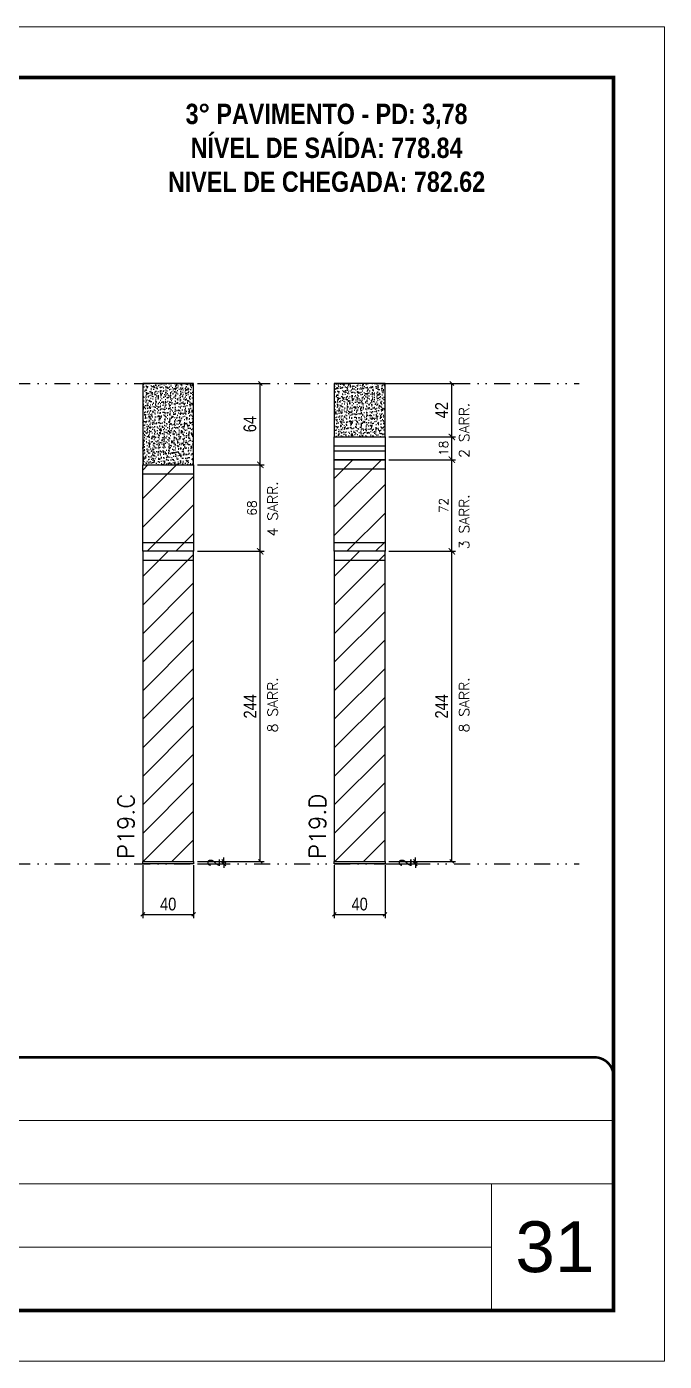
# Model space of a CAD drawing. Extents: x 2949 to 9203, y -16089 to 12527.
# Drawn here: x 7129 to 7631, y 3437 to 4487 of the extents above; entities that cross this region are included whole.
import ezdxf

# ---------------------------------------------------------------- set-up
doc = ezdxf.new("R2010")
doc.units = 0
for name, pattern in [('CONTINUO', [0]), ('DASHED', [0.75, 0.5, -0.25]), ('DIVIDE2', [0.625, 0.25, -0.125, 0, -0.125, 0, -0.125])]:
    doc.linetypes.add(name, pattern=pattern)
for name, color, linetype, lineweight in [('CARIMBO', 255, 'Continuous', 9), ('Folhas', 255, 'Continuous', 9), ('Hachura', 251, 'Continuous', 9), ('SARRAFO DE PRESSAO', 251, 'DASHED', 9), ('Texto Seção', 7, 'Continuous', 15)]:
    doc.layers.add(name, color=color, linetype=linetype, lineweight=lineweight)
for name, color, linetype in [('COTA', 241, 'Continuous'), ('NOMENCLATURA', 7, 'Continuous'), ('Nível', 160, 'Continuous'), ('Painéis', 200, 'Continuous'), ('SARR_2.2x7', 40, 'Continuous')]:
    doc.layers.add(name, color=color, linetype=linetype)
doc.styles.add('ARIAL', font='arial.ttf')
doc.styles.add('COTA TECNICA', font='techl___.ttf', dxfattribs={"height": 10})
doc.styles.add('COTA TECNICA-50', font='techl___.ttf', dxfattribs={"height": 10})
doc.styles.add('REGUA-120', font='ROMANS.shx', dxfattribs={"height": 15})
doc.styles.add('ROMANC', font='techb___.ttf', dxfattribs={"height": 2.5})
doc.styles.add('ROMANS', font='romans.shx')
doc.dimstyles.new('COTA PAINEL-50', dxfattribs={"dimtxt": 10, "dimasz": 3, "dimexe": 3, "dimexo": 3, "dimgap": 3, "dimtad": 1, "dimdec": 1, "dimzin": 12, "dimdsep": 46, "dimtxsty": 'COTA TECNICA-50', "dimblk1": 'OBLIQUE', "dimblk2": 'OBLIQUE', "dimsah": 1, "dimcen": 0.9, "dimclrd": 4, "dimclre": 4, "dimclrt": 240, "dimadec": 1, "dimazin": 3, "dimtfac": 1, "dimtdec": 1, "dimtmove": 0, "dimatfit": 3, "dimfxl": 1, "dimtolj": 1, "dimtzin": 12, "dimarcsym": 0})
doc.dimstyles.new('Cota Paínel', dxfattribs={"dimtxt": 7, "dimasz": 5, "dimexe": 3, "dimexo": 3, "dimgap": 3, "dimtad": 1, "dimdec": 1, "dimzin": 12, "dimdsep": 46, "dimtxsty": 'ROMANS', "dimblk": 'ARCHTICK', "dimcen": 0, "dimclrd": 4, "dimclre": 4, "dimclrt": 1, "dimadec": 1, "dimazin": 3, "dimtfac": 1, "dimtdec": 1, "dimtmove": 0, "dimatfit": 3, "dimldrblk": 'OBLIQUE', "dimfxl": 1, "dimtolj": 1, "dimtzin": 12, "dimarcsym": 0})
doc.dimstyles.new('PAINEL', dxfattribs={"dimtxt": 10, "dimasz": 3, "dimexe": 3, "dimexo": 3, "dimgap": 3, "dimtad": 1, "dimdec": 1, "dimzin": 12, "dimdsep": 46, "dimtxsty": 'COTA TECNICA', "dimblk1": 'OBLIQUE', "dimblk2": 'OBLIQUE', "dimsah": 1, "dimcen": 0.9, "dimclrd": 4, "dimclre": 4, "dimclrt": 240, "dimadec": 1, "dimazin": 3, "dimtfac": 1, "dimtdec": 1, "dimtmove": 0, "dimatfit": 3, "dimfxl": 1, "dimtolj": 1, "dimtzin": 12, "dimarcsym": 0})
pattern_1 = [(45, (-1598.5, 3445.725), (-11.22532, 11.22532), [])]

# ---------------------------------------------------------------- blocks, each defined once
blk = doc.blocks.new('9999999999')
at = {"color": 30, "linetype": 'CONTINUO'}
for p, q in [((98564.6, 34379.6), (99584, 34379.6)), ((98564.6, 34329.8), (99488, 34329.8)), ((99584, 34329.8), (99488, 34329.8)), ((99488, 34329.8), (99488, 34230.2)), ((98564.6, 34280), (99488, 34280))]:
    blk.add_line(p, q, dxfattribs=at)
at = {"color": 30, "linetype": 'CONTINUO', "const_width": 2}
blk.add_lwpolyline([(99584, 34230.2), (99584, 34414.4, 0.414214), (99569, 34429.4), (98229, 34429.4, 0.414214), (98214, 34414.4), (98214, 34245.2, 0.414214), (98229, 34230.2), (99584, 34230.2)], format="xyb", dxfattribs=at)
at = {"layer": 'Folhas'}
blk.add_lwpolyline([(98139, 34190.2), (99624, 34190.2), (99624, 35240.2), (98139, 35240.2)], close=True, dxfattribs=at)
at = {"layer": 'Folhas', "color": 30, "const_width": 3}
blk.add_lwpolyline([(98214, 34230.2), (99584, 34230.2), (99584, 35200.2), (98214, 35200.2)], close=True, dxfattribs=at)
blk = doc.blocks.new('_Oblique')
at = {"color": 0, "linetype": 'ByBlock', "lineweight": -2}
blk.add_line((-0.5, -0.5), (0.5, 0.5), dxfattribs=at)
blk = doc.blocks.new('*D1024')
at = {"layer": 'COTA', "color": 4, "lineweight": -2, "transparency": 16777216}
for p, q in [((7263.8, 4074), (7316.2, 4074)), ((7313.2, 3830), (7313.2, 4074)), ((7263.8, 3830), (7316.2, 3830))]:
    blk.add_line(p, q, dxfattribs=at)
at = {"layer": 'Defpoints', "color": 0, "transparency": 16777216}
for p in [(7260.8, 4074), (7313.2, 4074), (7260.8, 3830)]:
    blk.add_point(p, dxfattribs=at)
at = {"layer": 'COTA', "color": 4, "lineweight": -2, "transparency": 16777216, "xscale": 3, "yscale": 3, "zscale": 3}
for p, rotation in [((7313.2, 4074), 90), ((7313.2, 3830), 270)]:
    blk.add_blockref('_Oblique', p, dxfattribs=dict(at, rotation=rotation))
at = {"layer": 'COTA', "color": 240, "transparency": 16777216, "insert": (7305.2, 3952), "char_height": 10, "attachment_point": 5, "rotation": 90, "style": 'COTA TECNICA'}
blk.add_mtext('\\A1;244', dxfattribs=at)
blk = doc.blocks.new('*D1025')
at = {"layer": 'COTA', "color": 4, "lineweight": -2, "transparency": 16777216}
for p, q in [((7220.8, 3827), (7220.8, 3785.3)), ((7260.8, 3827), (7260.8, 3785.3)), ((7220.8, 3788.3), (7260.8, 3788.3))]:
    blk.add_line(p, q, dxfattribs=at)
at = {"layer": 'Defpoints', "color": 0, "transparency": 16777216}
for p in [(7220.8, 3830), (7260.8, 3830), (7260.8, 3788.3)]:
    blk.add_point(p, dxfattribs=at)
at = {"layer": 'COTA', "color": 4, "lineweight": -2, "transparency": 16777216, "xscale": 3, "yscale": 3, "zscale": 3, "rotation": 180}
blk.add_blockref('_Oblique', (7220.8, 3788.3), dxfattribs=at)
at = {"layer": 'COTA', "color": 4, "lineweight": -2, "transparency": 16777216, "xscale": 3, "yscale": 3, "zscale": 3}
blk.add_blockref('_Oblique', (7260.8, 3788.3), dxfattribs=at)
at = {"layer": 'COTA', "color": 240, "transparency": 16777216, "insert": (7240.8, 3796.4), "char_height": 10, "attachment_point": 5, "style": 'COTA TECNICA'}
blk.add_mtext('\\A1;40', dxfattribs=at)
blk = doc.blocks.new('*D1026')
at = {"layer": 'COTA', "color": 4, "lineweight": -2, "transparency": 16777216}
for p, q in [((7284.6, 3830), (7284.6, 3833)), ((7263.8, 3830), (7287.6, 3830)), ((7263.8, 3828), (7287.6, 3828)), ((7284.6, 3828), (7284.6, 3830)), ((7284.6, 3828), (7284.6, 3825))]:
    blk.add_line(p, q, dxfattribs=at)
at = {"layer": 'Defpoints', "color": 0, "transparency": 16777216}
for p in [(7260.8, 3830), (7260.8, 3828), (7284.6, 3830)]:
    blk.add_point(p, dxfattribs=at)
at = {"layer": 'COTA', "color": 4, "lineweight": -2, "transparency": 16777216, "xscale": 3, "yscale": 3, "zscale": 3}
for p, rotation in [((7284.6, 3830), 270), ((7284.6, 3828), 90)]:
    blk.add_blockref('_Oblique', p, dxfattribs=dict(at, rotation=rotation))
at = {"layer": 'COTA', "color": 240, "transparency": 16777216, "insert": (7276.6, 3829), "char_height": 10, "attachment_point": 5, "rotation": 90, "style": 'COTA TECNICA-50'}
blk.add_mtext('\\A1;2', dxfattribs=at)
blk = doc.blocks.new('*D1004')
at = {"layer": 'COTA', "color": 4, "lineweight": -2, "transparency": 16777216}
for p, q in [((7263.8, 4206), (7316.2, 4206)), ((7313.2, 4142), (7313.2, 4206)), ((7263.8, 4142), (7316.2, 4142))]:
    blk.add_line(p, q, dxfattribs=at)
at = {"layer": 'Defpoints', "color": 0, "transparency": 16777216}
for p in [(7260.8, 4206), (7313.2, 4206), (7260.8, 4142)]:
    blk.add_point(p, dxfattribs=at)
at = {"layer": 'COTA', "color": 4, "lineweight": -2, "transparency": 16777216, "xscale": 3, "yscale": 3, "zscale": 3}
for p, rotation in [((7313.2, 4206), 90), ((7313.2, 4142), 270)]:
    blk.add_blockref('_Oblique', p, dxfattribs=dict(at, rotation=rotation))
at = {"layer": 'COTA', "color": 240, "transparency": 16777216, "insert": (7305.1, 4174), "char_height": 10, "attachment_point": 5, "rotation": 90, "style": 'COTA TECNICA'}
blk.add_mtext('\\A1;64', dxfattribs=at)
blk = doc.blocks.new('_ArchTick')
at = {"color": 0, "linetype": 'ByBlock', "const_width": 0.15}
blk.add_lwpolyline([(-0.5, -0.5), (0.5, 0.5)], dxfattribs=at)
blk = doc.blocks.new('*D1028')
at = {"layer": 'COTA', "color": 4, "lineweight": -2, "transparency": 16777216}
for p, q in [((7263.8, 4142), (7316.2, 4142)), ((7313.2, 4074), (7313.2, 4142)), ((7263.8, 4074), (7316.2, 4074))]:
    blk.add_line(p, q, dxfattribs=at)
at = {"layer": 'Defpoints', "color": 0, "transparency": 16777216}
for p in [(7260.8, 4142), (7313.2, 4142), (7260.8, 4074)]:
    blk.add_point(p, dxfattribs=at)
at = {"layer": 'COTA', "color": 4, "lineweight": -2, "transparency": 16777216, "xscale": 5, "yscale": 5, "zscale": 5}
for p, rotation in [((7313.2, 4142), 90), ((7313.2, 4074), 270)]:
    blk.add_blockref('_ArchTick', p, dxfattribs=dict(at, rotation=rotation))
at = {"layer": 'COTA', "color": 1, "transparency": 16777216, "insert": (7306.7, 4108), "char_height": 7, "attachment_point": 5, "rotation": 90, "style": 'ROMANS'}
blk.add_mtext('\\A1;68', dxfattribs=at)
blk = doc.blocks.new('*D1031')
at = {"layer": 'COTA', "color": 4, "lineweight": -2, "transparency": 16777216}
for p, q in [((7414.4, 4074), (7466.9, 4074)), ((7463.9, 3830), (7463.9, 4074)), ((7414.4, 3830), (7466.9, 3830))]:
    blk.add_line(p, q, dxfattribs=at)
at = {"layer": 'Defpoints', "color": 0, "transparency": 16777216}
for p in [(7411.4, 4074), (7463.9, 4074), (7411.4, 3830)]:
    blk.add_point(p, dxfattribs=at)
at = {"layer": 'COTA', "color": 4, "lineweight": -2, "transparency": 16777216, "xscale": 3, "yscale": 3, "zscale": 3}
for p, rotation in [((7463.9, 4074), 90), ((7463.9, 3830), 270)]:
    blk.add_blockref('_Oblique', p, dxfattribs=dict(at, rotation=rotation))
at = {"layer": 'COTA', "color": 240, "transparency": 16777216, "insert": (7455.8, 3952), "char_height": 10, "attachment_point": 5, "rotation": 90, "style": 'COTA TECNICA'}
blk.add_mtext('\\A1;244', dxfattribs=at)
blk = doc.blocks.new('*D1032')
at = {"layer": 'COTA', "color": 4, "lineweight": -2, "transparency": 16777216}
for p, q in [((7371.4, 3827), (7371.4, 3785.3)), ((7411.4, 3827), (7411.4, 3785.3)), ((7371.4, 3788.3), (7411.4, 3788.3))]:
    blk.add_line(p, q, dxfattribs=at)
at = {"layer": 'Defpoints', "color": 0, "transparency": 16777216}
for p in [(7371.4, 3830), (7411.4, 3830), (7411.4, 3788.3)]:
    blk.add_point(p, dxfattribs=at)
at = {"layer": 'COTA', "color": 4, "lineweight": -2, "transparency": 16777216, "xscale": 3, "yscale": 3, "zscale": 3, "rotation": 180}
blk.add_blockref('_Oblique', (7371.4, 3788.3), dxfattribs=at)
at = {"layer": 'COTA', "color": 4, "lineweight": -2, "transparency": 16777216, "xscale": 3, "yscale": 3, "zscale": 3}
blk.add_blockref('_Oblique', (7411.4, 3788.3), dxfattribs=at)
at = {"layer": 'COTA', "color": 240, "transparency": 16777216, "insert": (7391.4, 3796.4), "char_height": 10, "attachment_point": 5, "style": 'COTA TECNICA'}
blk.add_mtext('\\A1;40', dxfattribs=at)
blk = doc.blocks.new('*D1033')
at = {"layer": 'COTA', "color": 4, "lineweight": -2, "transparency": 16777216}
for p, q in [((7435.2, 3830), (7435.2, 3833)), ((7414.4, 3830), (7438.2, 3830)), ((7414.4, 3828), (7438.2, 3828)), ((7435.2, 3828), (7435.2, 3830)), ((7435.2, 3828), (7435.2, 3825))]:
    blk.add_line(p, q, dxfattribs=at)
at = {"layer": 'Defpoints', "color": 0, "transparency": 16777216}
for p in [(7411.4, 3830), (7411.4, 3828), (7435.2, 3830)]:
    blk.add_point(p, dxfattribs=at)
at = {"layer": 'COTA', "color": 4, "lineweight": -2, "transparency": 16777216, "xscale": 3, "yscale": 3, "zscale": 3}
for p, rotation in [((7435.2, 3830), 270), ((7435.2, 3828), 90)]:
    blk.add_blockref('_Oblique', p, dxfattribs=dict(at, rotation=rotation))
at = {"layer": 'COTA', "color": 240, "transparency": 16777216, "insert": (7427.2, 3829), "char_height": 10, "attachment_point": 5, "rotation": 90, "style": 'COTA TECNICA-50'}
blk.add_mtext('\\A1;2', dxfattribs=at)
blk = doc.blocks.new('*D1034')
at = {"layer": 'COTA', "color": 4, "lineweight": -2, "transparency": 16777216}
for p, q in [((7414.4, 4206), (7466.9, 4206)), ((7463.9, 4164), (7463.9, 4206)), ((7414.4, 4164), (7466.9, 4164))]:
    blk.add_line(p, q, dxfattribs=at)
at = {"layer": 'Defpoints', "color": 0, "transparency": 16777216}
for p in [(7411.4, 4206), (7463.9, 4206), (7411.4, 4164)]:
    blk.add_point(p, dxfattribs=at)
at = {"layer": 'COTA', "color": 4, "lineweight": -2, "transparency": 16777216, "xscale": 3, "yscale": 3, "zscale": 3}
for p, rotation in [((7463.9, 4206), 90), ((7463.9, 4164), 270)]:
    blk.add_blockref('_Oblique', p, dxfattribs=dict(at, rotation=rotation))
at = {"layer": 'COTA', "color": 240, "transparency": 16777216, "insert": (7455.8, 4185), "char_height": 10, "attachment_point": 5, "rotation": 90, "style": 'COTA TECNICA'}
blk.add_mtext('\\A1;42', dxfattribs=at)
blk = doc.blocks.new('*D1035')
at = {"layer": 'COTA', "color": 4, "lineweight": -2, "transparency": 16777216}
for p, q in [((7414.4, 4146), (7466.9, 4146)), ((7463.9, 4074), (7463.9, 4146)), ((7414.4, 4074), (7466.9, 4074))]:
    blk.add_line(p, q, dxfattribs=at)
at = {"layer": 'Defpoints', "color": 0, "transparency": 16777216}
for p in [(7411.4, 4146), (7463.9, 4146), (7411.4, 4074)]:
    blk.add_point(p, dxfattribs=at)
at = {"layer": 'COTA', "color": 4, "lineweight": -2, "transparency": 16777216, "xscale": 5, "yscale": 5, "zscale": 5}
for p, rotation in [((7463.9, 4146), 90), ((7463.9, 4074), 270)]:
    blk.add_blockref('_ArchTick', p, dxfattribs=dict(at, rotation=rotation))
at = {"layer": 'COTA', "color": 1, "transparency": 16777216, "insert": (7457.4, 4110), "char_height": 7, "attachment_point": 5, "rotation": 90, "style": 'ROMANS'}
blk.add_mtext('\\A1;72', dxfattribs=at)
blk = doc.blocks.new('*D2655')
at = {"layer": 'COTA', "color": 4, "lineweight": -2, "transparency": 16777216}
for p, q in [((7414.4, 4164), (7466.9, 4164)), ((7463.9, 4146), (7463.9, 4164)), ((7414.4, 4146), (7466.9, 4146))]:
    blk.add_line(p, q, dxfattribs=at)
at = {"layer": 'Defpoints', "color": 0, "transparency": 16777216}
for p in [(7411.4, 4164), (7463.9, 4164), (7411.4, 4146)]:
    blk.add_point(p, dxfattribs=at)
at = {"layer": 'COTA', "color": 4, "lineweight": -2, "transparency": 16777216, "xscale": 5, "yscale": 5, "zscale": 5}
for p, rotation in [((7463.9, 4164), 90), ((7463.9, 4146), 270)]:
    blk.add_blockref('_ArchTick', p, dxfattribs=dict(at, rotation=rotation))
at = {"layer": 'COTA', "color": 1, "transparency": 16777216, "insert": (7457.4, 4155), "char_height": 7, "attachment_point": 5, "rotation": 90, "style": 'ROMANS'}
blk.add_mtext('\\A1;18', dxfattribs=at)

msp = doc.modelspace()

# ---------------------------------------------------------------- hatches: boundary and pattern name
at = {"layer": 'COTA', "linetype": 'ByBlock'}
h = msp.add_hatch(dxfattribs=at)
h.set_pattern_fill('AR-CONC', color=256, scale=0.03)
h.set_pattern_definition([(50, (-124393.2752, -22667.2705), (5.46554007, -0.47817257), [0.5715, -6.2865]), (355, (-124393.275, -22667.2705), (-1.05730264, 5.73170536), [0.4572, -5.02921753]), (100.4514447, (-124392.82, -22667.3104), (4.40823741, 5.25353256), [0.48570026, -5.34270734]), (46.1842, (-124393.275, -22665.7465), (8.13237123, -1.26126984), [0.85725, -9.42975]), (96.6355576, (-124392.5975, -22665.852), (7.122124, 7.42278374), [0.7285507, -8.01406824]), (351.184151, (-124393.275, -22665.7465), (7.122124, 7.42278374), [0.685799, -7.54379196]), (21, (-124392.5132, -22666.1275), (4.54843174, -3.06795595), [0.5715, -6.2865]), (326, (-124392.513, -22666.1275), (1.85406085, 5.52563898), [0.4572, -5.0292]), (71.451445, (-124392.134, -22666.383), (6.40249258, 2.45768307), [0.48570026, -5.34269813]), (37.5, (-124393.2752, -22667.2705), (0.092658098, 2.536651166), [0, -4.96824, 0, -5.1054, 0, -5.04825]), (7.5, (-124393.2752, -22667.2705), (2.004589875, 3.005417245), [0, -2.91084, 0, -4.85394, 0, -1.92405]), (327.5, (-124394.9745, -22667.2705), (4.067717855, -0.17186232), [0, -1.905, 0, -5.9436, 0, -7.8867]), (317.5, (-124395.7365, -22667.2705), (4.44387544, 0.76279473), [0, -2.4765, 0, -3.94716, 0, -5.6007])])
h.paths.add_polyline_path([(7220.75, 4141.97), (7260.75, 4141.97), (7260.75, 4205.99), (7220.75, 4205.99)])
h = msp.add_hatch(dxfattribs=at)
h.set_pattern_fill('AR-CONC', color=256, scale=0.03)
h.set_pattern_definition([(50, (-124242.6226, -22671.2705), (5.46554007, -0.47817257), [0.5715, -6.2865]), (355, (-124242.6226, -22671.2705), (-1.05730264, 5.73170536), [0.4572, -5.02921753]), (100.4514447, (-124242.167, -22671.3104), (4.40823741, 5.25353256), [0.48570026, -5.34270734]), (46.1842, (-124242.6226, -22669.7465), (8.13237123, -1.26126984), [0.85725, -9.42975]), (96.6355576, (-124241.945, -22669.852), (7.122124, 7.42278374), [0.7285507, -8.01406824]), (351.184151, (-124242.6226, -22669.7465), (7.122124, 7.42278374), [0.685799, -7.54379196]), (21, (-124241.8606, -22670.1275), (4.54843174, -3.06795595), [0.5715, -6.2865]), (326, (-124241.8606, -22670.1275), (1.85406085, 5.52563898), [0.4572, -5.0292]), (71.451445, (-124241.4815, -22670.383), (6.40249258, 2.45768307), [0.48570026, -5.34269813]), (37.5, (-124242.6226, -22671.2705), (0.092658098, 2.536651166), [0, -4.96824, 0, -5.1054, 0, -5.04825]), (7.5, (-124242.6226, -22671.2705), (2.004589875, 3.005417245), [0, -2.91084, 0, -4.85394, 0, -1.92405]), (327.5, (-124244.3218, -22671.2705), (4.067717855, -0.17186232), [0, -1.905, 0, -5.9436, 0, -7.8867]), (317.5, (-124245.084, -22671.2705), (4.44387544, 0.76279473), [0, -2.4765, 0, -3.94716, 0, -5.6007])])
h.paths.add_polyline_path([(7371.41, 4163.97), (7411.41, 4163.97), (7411.41, 4205.99), (7371.41, 4205.99)])
at = {"layer": 'Hachura'}
h = msp.add_hatch(dxfattribs=at)
h.set_pattern_fill('ANSI31', color=256, scale=5)
h.set_pattern_definition(pattern_1)
h.paths.add_polyline_path([(7260.75, 4141.97), (7220.75, 4141.97), (7220.75, 4073.97), (7260.75, 4073.97)])
at = {"layer": 'Hachura', "linetype": 'ByBlock'}
h = msp.add_hatch(dxfattribs=at)
h.set_pattern_fill('ANSI31', color=256, scale=5)
h.set_pattern_definition(pattern_1)
h.paths.add_polyline_path([(7411.41, 4145.97), (7371.41, 4145.97), (7371.41, 4073.97), (7411.41, 4073.97)])
h = msp.add_hatch(dxfattribs=at)
h.set_pattern_fill('ANSI31', color=256, scale=5)
h.set_pattern_definition([(45, (4073.767, 4544.06), (-11.22532, 11.22532), [])])
h.paths.add_polyline_path([(7260.75, 4073.97), (7220.75, 4073.97), (7220.75, 3829.99), (7260.75, 3829.99)])
h = msp.add_hatch(dxfattribs=at)
h.set_pattern_fill('ANSI31', color=256, scale=5)
h.set_pattern_definition([(45, (4224.42, 4544.06), (-11.22532, 11.22532), [])])
h.paths.add_polyline_path([(7411.41, 4073.97), (7371.41, 4073.97), (7371.41, 3829.99), (7411.41, 3829.99)])

# ---------------------------------------------------------------- linework, layer by layer
at = {"layer": 'COTA', "linetype": 'ByBlock'}
for points in [[(7220.75, 4141.97), (7260.75, 4141.97), (7260.75, 4205.99), (7220.75, 4205.99)], [(7371.41, 4163.97), (7411.41, 4163.97), (7411.41, 4205.99), (7371.41, 4205.99)]]:
    msp.add_lwpolyline(points, close=True, dxfattribs=at)
at = {"layer": 'Nível', "color": 4, "linetype": 'DIVIDE2', "ltscale": 50}
for p, q in [((6553.69, 4205.99), (7564.03, 4205.99)), ((6553.69, 3827.99), (7564.03, 3827.99))]:
    msp.add_line(p, q, dxfattribs=at)
at = {"layer": 'Painéis'}
for p, q in [((7220.75, 3829.99), (7260.75, 3829.99)), ((7220.75, 3827.99), (7220.75, 3829.99)), ((7260.75, 3827.99), (7220.75, 3827.99)), ((7260.75, 3829.99), (7260.75, 3827.99)), ((7371.41, 3829.99), (7411.41, 3829.99)), ((7371.41, 3827.99), (7371.41, 3829.99)), ((7411.41, 3827.99), (7371.41, 3827.99)), ((7411.41, 3829.99), (7411.41, 3827.99))]:
    msp.add_line(p, q, dxfattribs=at)
for points in [[(7371.41, 4163.97), (7411.41, 4163.97), (7411.41, 4145.97), (7371.41, 4145.97)], [(7220.75, 4141.97), (7260.75, 4141.97), (7260.75, 4073.97), (7220.75, 4073.97)], [(7371.41, 4145.97), (7411.41, 4145.97), (7411.41, 4073.97), (7371.41, 4073.97)], [(7220.75, 3829.99), (7260.75, 3829.99), (7260.75, 4073.97), (7220.75, 4073.97)], [(7371.41, 3829.99), (7411.41, 3829.99), (7411.41, 4073.97), (7371.41, 4073.97)]]:
    msp.add_lwpolyline(points, close=True, dxfattribs=at)
at = {"layer": 'SARR_2.2x7'}
for p, q in [((7371.41, 4156.97), (7411.41, 4156.97)), ((7371.41, 4152.97), (7411.41, 4152.97)), ((7371.41, 4138.97), (7411.41, 4138.97)), ((7220.75, 4134.97), (7260.75, 4134.97)), ((7220.75, 4080.97), (7260.75, 4080.97)), ((7371.41, 4080.97), (7411.41, 4080.97)), ((7220.75, 4066.97), (7260.75, 4066.97)), ((7371.41, 4066.97), (7411.41, 4066.97))]:
    msp.add_line(p, q, dxfattribs=at)

# ---------------------------------------------------------------- block references
at = {"layer": 'SARRAFO DE PRESSAO', "color": 6, "linetype": 'ByBlock'}
msp.add_blockref('9999999999', (-91992.94, -30753.5), dxfattribs=at)

# ---------------------------------------------------------------- texts
at = {"layer": 'CARIMBO', "style": 'ARIAL'}
msp.add_text('31', height=40, dxfattribs=at).set_placement((7513.89, 3506.85))
at = {"layer": 'NOMENCLATURA', "color": 2, "insert": (7365.36, 4452.77), "char_height": 16, "attachment_point": 2, "style": 'ROMANC'}
msp.add_mtext_dynamic_manual_height_columns('\\P3° PAVIMENTO - PD: 3,78\\PNÍVEL DE SAÍDA: 778.84\\PNIVEL DE CHEGADA: 782.62', width=300.2766, gutter_width=1, heights=[0], dxfattribs=at)
at = {"layer": 'Texto Seção', "linetype": 'Continuous', "style": 'ROMANS'}
for s, p in [('2 SARR.', (7477.57, 4147.55)), ('4 SARR.', (7326.92, 4085.74)), ('3 SARR.', (7477.57, 4075.55)), ('8 SARR.', (7326.92, 3931.55)), ('8 SARR.', (7477.57, 3931.55))]:
    msp.add_text(s, height=8, rotation=90, dxfattribs=at).set_placement(p)
at = {"layer": 'Texto Seção', "char_height": 13, "width": 285.3299, "attachment_point": 7, "rotation": 90, "style": 'REGUA-120'}
for s, insert in [('P19.C', (7214.1, 3831.92)), ('P19.D', (7364.76, 3831.92))]:
    msp.add_mtext(s, dxfattribs=dict(at, insert=insert))

# ---------------------------------------------------------------- dimensions: what is measured, and where the dimension line sits
at = {"layer": 'COTA'}
for base, p1, p2, picture, middle in [((7313.24, 4205.99), (7260.75, 4141.97), (7260.75, 4205.99), '*D1004', (7305.14, 4173.98)), ((7463.89, 4205.99), (7411.41, 4163.97), (7411.41, 4205.99), '*D1034', (7455.82, 4184.98)), ((7313.24, 4073.97), (7260.75, 3829.99), (7260.75, 4073.97), '*D1024', (7305.17, 3951.98)), ((7463.89, 4073.97), (7411.41, 3829.99), (7411.41, 4073.97), '*D1031', (7455.82, 3951.98))]:
    dim = msp.add_linear_dim(base=base, p1=p1, p2=p2, angle=90, dimstyle='PAINEL', override={"dimarcsym": 2}, dxfattribs=at)
    dim.commit()
    dim.dimension.update_dxf_attribs({"geometry": picture, "text_midpoint": middle})
for base, p1, p2, picture, middle in [((7463.89, 4163.97), (7411.41, 4145.97), (7411.41, 4163.97), '*D2655', (7457.39, 4154.97)), ((7463.89, 4145.97), (7411.41, 4073.97), (7411.41, 4145.97), '*D1035', (7457.39, 4109.97)), ((7313.24, 4141.97), (7260.75, 4073.97), (7260.75, 4141.97), '*D1028', (7306.74, 4107.97))]:
    dim = msp.add_linear_dim(base=base, p1=p1, p2=p2, angle=90, dimstyle='Cota Paínel', dxfattribs=at)
    dim.commit()
    dim.dimension.update_dxf_attribs({"geometry": picture, "text_midpoint": middle})
for base, p1, p2, picture, middle in [((7284.57, 3829.99), (7260.75, 3827.99), (7260.75, 3829.99), '*D1026', (7284.57, 3828.99)), ((7435.22, 3829.99), (7411.41, 3827.99), (7411.41, 3829.99), '*D1033', (7435.22, 3828.99))]:
    dim = msp.add_linear_dim(base=base, p1=p1, p2=p2, angle=90, dimstyle='COTA PAINEL-50', dxfattribs=at)
    dim.commit()
    dim.dimension.update_dxf_attribs({"geometry": picture, "text_midpoint": middle, "dimtype": 160})
for base, p1, p2, picture, middle in [((7260.75, 3788.26), (7220.75, 3829.99), (7260.75, 3829.99), '*D1025', (7240.75, 3796.37)), ((7411.41, 3788.26), (7371.41, 3829.99), (7411.41, 3829.99), '*D1032', (7391.41, 3796.37))]:
    dim = msp.add_linear_dim(base=base, p1=p1, p2=p2, dimstyle='PAINEL', override={"dimarcsym": 2}, dxfattribs=at)
    dim.commit()
    dim.dimension.update_dxf_attribs({"geometry": picture, "text_midpoint": middle})

doc.saveas('drawing.dxf')
